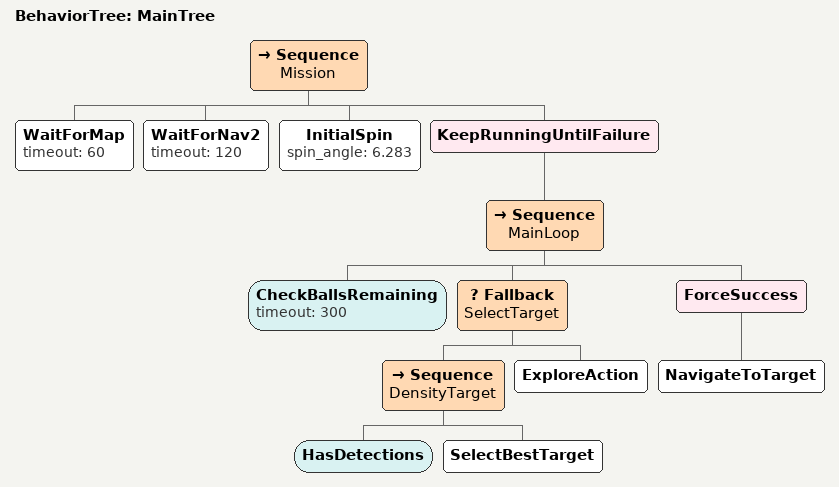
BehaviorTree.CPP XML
<root main_tree_to_execute="MainTree">
  <BehaviorTree ID="MainTree">
    <Sequence name="Mission">
      <WaitForMap timeout="60"/>
      <WaitForNav2 timeout="120"/>
      <InitialSpin spin_angle="6.283"/>
      <KeepRunningUntilFailure>
        <Sequence name="MainLoop">
          <CheckBallsRemaining timeout="300"/>
          <Fallback name="SelectTarget">
            <Sequence name="DensityTarget">
              <HasDetections/>
              <SelectBestTarget/>
            </Sequence>
            <ExploreAction/>
          </Fallback>
          <ForceSuccess>
            <NavigateToTarget/>
          </ForceSuccess>
        </Sequence>
      </KeepRunningUntilFailure>
    </Sequence>
  </BehaviorTree>
</root>
